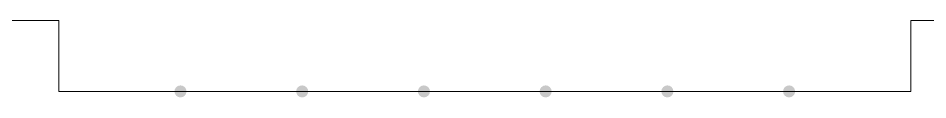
# Model space of a CAD drawing. Header units: millimetres. Extents: x 0 to 588, y 0 to 418.
# Drawn here: x 173.67 to 192.5, y 51.75 to 53.35 of the extents above; entities that cross this region are included whole.
import ezdxf

# ---------------------------------------------------------------- set-up
doc = ezdxf.new("R2010")
doc.units = ezdxf.units.MM

msp = doc.modelspace()

# ---------------------------------------------------------------- hatches: boundary and pattern name
h = msp.add_hatch(color=0)
edge = h.paths.add_edge_path()
edge.add_arc((177.029204, 51.877834), 0.125009, 0, 360)
h = msp.add_hatch(color=0)
edge = h.paths.add_edge_path()
edge.add_arc((179.549256, 51.877834), 0.125009, 0, 360)
h = msp.add_hatch(color=0)
edge = h.paths.add_edge_path()
edge.add_arc((182.069308, 51.877834), 0.125009, 0, 360)
h = msp.add_hatch(color=0)
edge = h.paths.add_edge_path()
edge.add_arc((184.58936, 51.877834), 0.125009, 0, 360)
h = msp.add_hatch(color=0)
edge = h.paths.add_edge_path()
edge.add_arc((187.109412, 51.877834), 0.125009, 0, 360)
h = msp.add_hatch(color=0)
edge = h.paths.add_edge_path()
edge.add_arc((189.629464, 51.877834), 0.125009, 0, 360)

# ---------------------------------------------------------------- linework, layer by layer
at = {"color": 0, "lineweight": 0}
for points in [[(167.64901, 53.347847), (174.509152, 53.347847)], [(174.509152, 53.347847), (174.509152, 51.877817)], [(192.149516, 51.877817), (192.149516, 53.347847)], [(192.149516, 53.347847), (200.381686, 53.347847)], [(174.509152, 51.877817), (192.149516, 51.877817)]]:
    msp.add_lwpolyline(points, close=True, dxfattribs=at)
for points in [[(167.64901, 53.347847), (174.509152, 53.347847)], [(174.509152, 53.347847), (167.64901, 53.347847)], [(174.509152, 53.347847), (174.509152, 51.877817)], [(174.509152, 51.877817), (174.509152, 53.347847)], [(192.149516, 53.347847), (200.381686, 53.347847)], [(192.149516, 51.877817), (192.149516, 53.347847)], [(192.149516, 53.347847), (200.381686, 53.347847)], [(192.149516, 51.877817), (192.149516, 53.347847)], [(174.509152, 51.877817), (192.149516, 51.877817)], [(192.149516, 51.877817), (174.509152, 51.877817)], [(192.149516, 51.877817), (174.509152, 51.877817)], [(192.149516, 51.877817), (174.509152, 51.877817)], [(192.149516, 51.877817), (174.509152, 51.877817)], [(192.149516, 51.877817), (174.509152, 51.877817)], [(192.149516, 51.877817), (174.509152, 51.877817)], [(192.149516, 51.877817), (174.509152, 51.877817), (192.149516, 51.877817), (174.509152, 51.877817)]]:
    msp.add_lwpolyline(points, dxfattribs=at)

doc.saveas('drawing.dxf')
